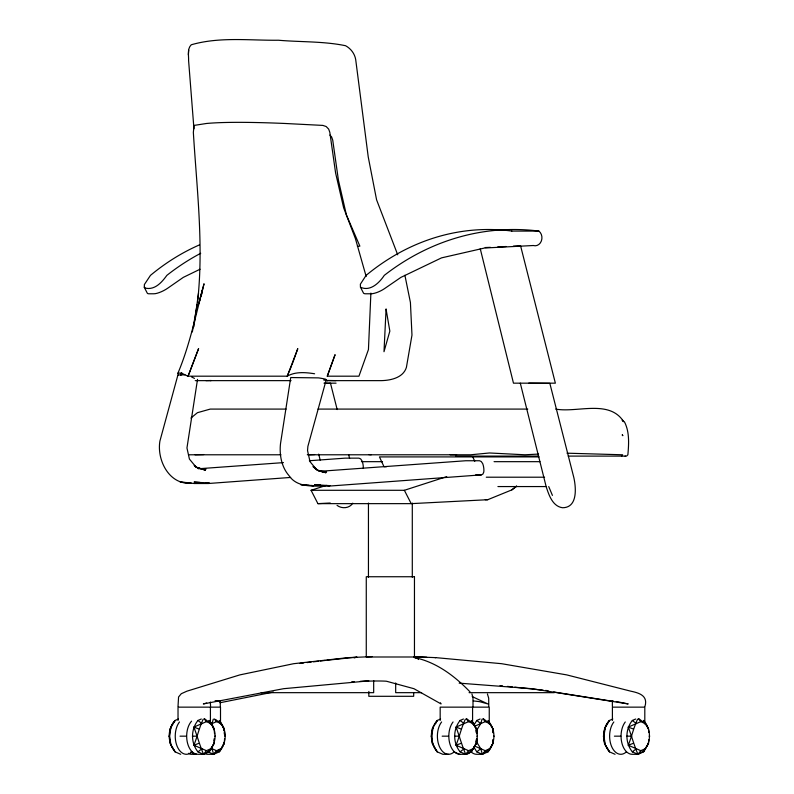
<?xml version="1.0" encoding="UTF-8"?>
<svg xmlns="http://www.w3.org/2000/svg" width="794" height="794" viewBox="0 0 794 794"><rect width="100%" height="100%" fill="white"/><g stroke="black" fill="none" stroke-linecap="round" stroke-linejoin="round"><path stroke-width="1.19" d="M644.946 706.452C648.331 695.524 638.862 692.874 630.744 691.167L566.708 674.89L501.61 663.695L435.827 657.64L413.843 656.777M413.704 692.666L413.674 696.298L368.813 696.298L368.863 691.445M178.015 706.452L178.571 696.973L181.29 693.708L186.947 691.167L239.867 674.89L293.671 663.695L348.03 657.64L372.207 656.628M200.048 269.235L183.325 277.364L167.643 288.252A10.888 2.928 -26.6 0 1 153.927 293.78L149.044 293.78A10.908 2.938 -26.6 0 1 147.257 293.105L144.28 287.299L144.399 284.5L150.463 275.369A273.464 219.055 90 0 1 199.354 244.949M370.887 293.085L368.446 349.549L358.938 376.187L327.277 376.187L335.008 354.858L327.277 376.187M397.715 254.805L376.584 199.81L368.227 156.894L355.682 59.481C354.65 53.595 350.799 48.563 345.579 45.724C323.634 41.179 300.787 42.161 278.496 40.236C249.505 40.563 219.472 36.593 191.225 44.792C187.086 48.841 188.803 55.431 188.595 60.592L193.944 128.807M197.547 302.008C203.879 245.574 196.783 188.773 193.349 132.38L194.064 125.412L206.509 123.477A285.443 20.833 6.2 0 1 285.016 123.477L322.87 125.412L326.185 126.534L328.686 129.124L329.828 132.38L335.594 172.933L343.633 207.78L355.404 238.607L366.173 276.501M188.367 54.935L188.684 50.29M180.685 754.3L175.107 751.868L170.095 743.422C168.864 735.343 169.142 726.748 175.107 720.456L178.452 719.007M191.562 721.16A18.133 11.166 -90 0 0 187.166 741.497A18.133 11.166 -90 0 0 197.835 754.3L203.552 754.3L209.13 751.868L214.142 743.422L214.529 738.579M205.606 753.913A18.133 11.166 -90 0 0 207.909 754.3L213.626 754.3L219.213 751.868L224.216 743.422L224.603 738.579M440.601 719.007L437.256 720.456C429.048 729.497 429.733 742.797 437.256 751.868C431.886 745.109 430.1 735.145 433.167 727.096L431.668 736.167L432.244 743.422L437.256 751.868L442.834 754.3L448.55 754.3M453.93 751.868L459.518 754.3L465.701 754.3L471.279 751.868L476.291 743.422L476.579 739.79M471.08 751.868A18.133 11.166 -90 0 0 476.668 754.3L482.375 754.3L487.963 751.868L492.975 743.422L493.263 739.79M615.062 754.3L609.484 751.868L604.472 743.422C603.251 735.343 603.519 726.748 609.484 720.456L612.829 719.007M625.275 721.964A18.133 11.166 -90 0 0 621.672 742.142A18.133 11.166 -90 0 0 632.213 754.3L637.929 754.3L643.507 751.868L648.519 743.422L648.807 739.79M193.845 326.781L198.55 293.046M197.527 379.383L186.957 447.975L189.419 459.071L196.158 467.19L205.348 470.167L196.158 467.19L194.371 465.681M171.018 727.096L169.519 736.167L171.018 745.229L175.107 751.868C167.574 742.797 166.899 729.497 175.107 720.456L170.095 728.912M214.529 733.745L214.142 728.912L209.13 720.456C218.489 730.49 216.941 748.494 203.552 754.3L197.964 751.868C190.729 743.045 190.729 729.289 197.964 720.456L201.319 719.007M214.142 743.422L209.13 751.868L210.876 748.732L206.41 750.677L193.885 745.229C197.398 736.445 199.244 727.612 203.224 719.146M213.963 740.703L214.34 738.43M223.293 745.229L223.67 742.966M224.216 743.422L219.213 751.868C226.727 743.363 227.382 730.053 219.789 721.409M471.864 721.409C480.817 731.343 478.574 748.732 465.701 754.3L460.123 751.868C452.878 743.045 452.878 729.289 460.123 720.456L463.468 719.007M476.291 743.422L471.279 751.868L473.026 748.732L468.559 750.677L456.034 745.229C459.547 736.445 461.393 727.612 465.383 719.146M476.708 733.745L477.502 728.912L480.767 723.602L482.057 719.146M475.934 741.834L476.301 739.561M492.608 741.834L492.985 739.561M492.975 743.422L487.963 751.868C495.476 743.363 496.141 730.053 488.548 721.409M605.395 727.096L603.897 736.167L605.395 745.229L609.484 751.868C601.961 742.797 601.276 729.497 609.484 720.456L604.472 728.912M648.807 732.534L648.519 728.912L643.507 720.456C652.866 730.49 651.328 748.494 637.929 754.3L632.352 751.868C625.106 743.045 625.106 729.289 632.352 720.456L635.696 719.007M648.519 743.422L643.507 751.868L645.254 748.732L640.788 750.677L628.262 745.229C631.776 736.445 633.622 727.612 637.612 719.146M201.636 294.524L202.004 292.43M192.347 331.932L197.21 304.32M202.182 291.388L204.028 283.766C196.019 313.769 190.034 344.477 177.925 373.21L177.886 373.587M184.913 374.837L177.925 374.957L159.912 441.057C156.676 460.004 169.211 485.164 191.096 483.119M326.294 379.552L307.883 446.397L307.546 450.575L310.017 461.671L316.746 469.8L325.947 472.767L318.354 470.743L313.134 466.624M209.636 721.716L212.018 723.602L213.308 719.146M292.073 364.575L297.79 348.655L287.229 376.187L187.86 376.187L181.32 373.031L177.945 373.14M180.824 375.056L181.677 372.803M180.814 375.145L181.627 373.071M291.666 365.647L287.229 376.187C295.487 371.453 305.551 372.356 314.603 373.766M219.888 701.906L220.256 701.142A16.059 1.925 -8.9 0 0 215.095 700.705M435.509 723.602L437.256 720.456L432.244 728.912M473.879 725.2L476.797 720.456L480.142 719.007M621.662 456.103L622.665 454.783L567.005 453.185M206.41 750.677L203.552 754.3C199.711 745.338 197.349 736.316 193.885 727.096L206.41 721.657L210.876 723.602L204.465 718.729M216.484 750.677L213.626 754.3L208.048 751.868L212.018 748.732L216.484 750.677L220.95 748.732L213.626 754.3L212.018 748.732M468.559 750.677L465.701 754.3C461.86 745.338 459.498 736.316 456.034 727.096L468.559 721.657L473.026 723.602L476.291 728.912L476.579 732.534M476.708 738.579L477.502 743.422L480.767 748.732L482.375 754.3L489.7 748.732L485.233 750.677L482.375 754.3L476.797 751.868L473.879 747.134M640.788 750.677L637.929 754.3C634.088 745.338 631.726 736.316 628.262 727.096L640.788 721.657L645.254 723.602L638.842 718.729M352.764 503.178C349.499 508.497 341.787 508.994 337.043 505.371M190.907 418.061L197.428 412.691L210.241 409.089L286.118 409.089M326.364 485.352L311.069 490.295L317.908 503.644L411.203 503.644L487.724 499.714L511.822 489.898L516.557 486.067M197.964 751.868L201.944 748.732M460.123 751.868L464.093 748.732M476.797 751.868L480.767 748.732L485.233 750.677M632.352 751.868L636.322 748.732M511.822 489.898L516.705 486.256M325.738 379.224L323.803 378.788A11.612 0.983 7.3 0 0 318.483 377.884L290.723 377.557L280.51 443.657C279.28 454.615 281.473 467.041 288.907 475.507C297.72 488.657 315.129 485.68 328.766 486.117L481.372 474.872L482.891 474.097L483.804 471.993A10.868 6.005 79.2 0 0 482.712 463.627L481.243 461.522L479.526 460.748L465.731 460.748L320.22 471.279M212.018 723.602L216.484 721.657L220.95 723.602L224.216 728.912L224.692 734.956M474.723 726.222L485.233 721.657L489.7 723.602L492.975 728.912L493.263 732.534M193.885 745.229L198.669 743.422M456.034 745.229L460.828 743.422M475.586 744.147L477.502 743.422M628.262 745.229L633.056 743.422M311.069 490.295L404.364 490.295L446.714 476.608M354.134 657.948L356.933 657.095L327.049 660.231M206.708 703.008L203.333 703.931L283.587 688.696L364.595 681.262A14.5 0.605 -0.9 0 1 386.559 681.262L413.932 688.696L441.057 703.931L440.432 702.819M220.067 702.73L273.374 692.08M210.549 380.634L211.194 380.515L205.954 380.634M299.924 663.417L303.685 662.97M307.089 662.573L311.069 662.107M313.521 661.819L318.444 661.243M320.28 661.025L325.093 660.459M290.634 477.442L208.177 483.516L194.381 483.516L180.258 482.087L190.768 482.891M198.391 468.768L283.478 462.614M309.372 460.738L345.142 458.148L358.928 458.148L360.655 458.922L362.114 461.026A10.868 6.005 79.2 0 1 363.285 468.46M520.001 245.763L513.371 246.13M351.752 681.798L354.184 681.659M360.278 681.312L368.803 680.825M497.659 246.964L506.125 246.517M357.399 246.279L359.871 246.15L346.392 214.916L338.442 180.317L332.726 140.101L331.584 136.846L329.907 135.109M538.58 454.069L524.983 454.783L489.441 452.977L470.683 454.783L307.298 454.783M317.908 503.644L330.244 503.009M490.414 247.341L485.233 247.539M309.729 454.783L314.632 454.565M195.056 454.783L203.651 454.575M329.679 383.363L330.512 383.363L337.182 409.565M511.564 231.084L538.58 231.084M195.245 380.634L291.07 380.634M327.128 380.634L381.338 380.634C390.856 380.415 403.223 377.746 406.409 367.374L411.977 335.088L410.419 302.494L404.9 275.27M323.992 383.165L336.061 383.165M317.997 409.089L527.782 409.089M555.711 409.089C577.079 413.039 609.306 399.094 623.637 421.624L622.168 420.264L624.57 422.09C629.652 432.144 628.808 443.985 627.885 454.783L626.555 456.103L625.096 456.103M188.992 454.783L280.967 454.783M450.119 454.783L456.59 454.783L455.667 456.103L538.6 456.103M568.216 456.103L625.364 456.103M539.027 456.907L379.453 456.907L384.008 466.723L386.47 466.723M361.449 461.671L382.539 461.671M494.057 461.671L539.95 461.671M202.569 469.214L206.013 469.214L197.756 468.142L194.282 465.403M322.017 471.815L326.612 471.815L318.354 470.743M475.626 474.872L481.372 474.872M486.285 477.204L544.585 477.204M497.917 486.563L546.292 486.563M485.273 499.714L487.724 499.714M435.003 657.64L435.827 657.64M261.137 692.666L373.676 692.666L373.676 680.547M421.584 692.666L395.68 692.666L395.68 682.969M469.085 692.666L554.331 692.666M168.894 736.167L169.519 736.167M180.02 736.167L186.451 736.167M192.386 736.167L197.478 736.167M214.717 736.167L215.343 736.167M224.791 736.167L225.417 736.167M431.043 736.167L431.668 736.167M442.169 736.167L448.6 736.167M454.535 736.167L459.627 736.167M476.866 736.167L477.492 736.167M493.54 736.167L494.166 736.167M603.271 736.167L603.897 736.167M614.397 736.167L620.829 736.167M626.764 736.167L631.855 736.167M649.095 736.167L649.72 736.167M528.764 383.165L549.845 383.363L573.804 477.452C576.097 487.695 577.843 507.723 562.539 507.743C552.465 506.324 548.862 494.89 546.143 486.583L520.298 383.165M324.607 383.294L330.512 383.363M326.741 380.435L335.872 380.634M413.793 656.767L426.696 657.243M320.538 485.074L314.642 484.697L329.976 485.68L327.614 485.521M199.949 482.474L194.054 482.087L209.378 483.08L205.835 482.851M309.025 485.323L300.857 484.697L313.699 485.68L311.357 485.501M459.16 683.138L531.811 688.696L628.183 703.931L616.263 701.519M368.714 454.575L371.185 454.783M500.041 685.599L502.503 685.857M507.426 686.383L512.358 686.899M514.82 687.167L543.126 690.165M545.587 690.433L548.049 690.691M473.293 700.913L479.516 701.638L487.863 703.931L472.202 696.576M553.726 691.981L612.253 701.231M613.157 700.864L612.353 700.675L612.382 706.452M628.262 727.096L633.056 728.912M475.586 728.187L477.502 728.912M456.034 727.096L460.828 728.912M193.885 727.096L198.669 728.912M474.723 746.112L480.767 748.732M188.525 753.327L190.758 754.3L196.475 754.3A18.133 11.166 90 0 1 190.897 751.868M511.832 231.064A271.836 219.928 -90 0 0 366.094 275.379L360.377 284.173L360.456 287.2C370.153 291.855 379.284 282.902 384.276 275.369A273.464 233.833 -90 0 1 538.858 231.074M144.28 287.299L146.245 288.311C155.396 289.79 162.045 281.999 166.859 275.369A271.836 230.538 90 0 1 200.713 253.296M177.925 374.957L178.471 375.274M483.298 718.729L489.7 723.602L487.963 720.456M466.614 718.729L473.026 723.602L471.279 720.456M215.462 719.424L220.95 723.602L219.213 720.456M632.352 720.456L636.322 723.602M476.797 720.456L480.767 723.602M460.123 720.456L464.093 723.602M197.964 720.456L201.944 723.602M313.183 466.773L316.746 469.8M470.078 691.941C454.932 676.21 436.492 662.176 414.716 657.64L417.465 658.444L417.118 658.087L418.458 659.496M638.644 718.937L640.788 721.657M483.089 718.937L485.233 721.657M466.415 718.937L468.559 721.657M214.34 718.937L216.484 721.657M204.266 718.937L206.41 721.657M643.507 720.456L648.519 728.912M488.588 721.518L492.975 728.912M471.914 721.518L476.291 728.912M219.839 721.518L224.216 728.912M209.13 720.456L214.142 728.912M360.456 287.2L363.463 293.036A10.888 3.245 -25.5 0 0 365.637 293.78L371.046 293.78A10.908 3.255 -25.5 0 0 384.504 288.639L400.93 277.364L441.533 257.871L484.628 248.006L533.31 245.515A8.019 6.858 -90 0 0 541.339 241.048A8.019 6.858 -90 0 0 538.868 231.064M404.364 490.295L411.203 503.644M472.748 456.907L474.772 461.264M548.723 486.583L552.426 495.406M487.417 693.966L488.687 698.134L488.776 706.452M471.924 693.966L472.996 697.797L473.006 706.452M348.705 454.823L349.618 458.396M520.546 245.674L555.363 383.165L513.47 383.165L480.251 248.721M318.692 454.118L320.19 460.133M492.608 730.5L492.985 732.763M475.934 730.5L476.301 732.763M223.293 727.096L223.858 730.5M224.236 732.763L224.603 735.036M213.219 727.096L213.596 729.368M210.36 702.025L210.569 706.452M220.256 701.142L220.315 706.452M644.807 724.078L644.807 707.146L612.402 707.146L612.402 720.446M489.253 724.078L489.253 707.146L440.174 707.146L440.174 720.446M472.579 707.146L472.579 724.078M412.294 503.059L412.294 577.258M368.446 503.059L368.446 577.258M220.504 724.078L220.504 707.146L178.025 707.146L178.025 720.446M210.42 707.146L210.42 724.078M191.989 751.868A18.133 11.166 90 0 1 177.171 746.36A18.133 11.166 90 0 1 179.464 721.964M454.138 751.868A18.133 11.166 90 0 1 439.32 746.36A18.133 11.166 90 0 1 441.613 721.964M459.984 754.3A18.133 11.166 -90 0 1 449.444 742.142A18.133 11.166 -90 0 1 453.046 721.964M470.812 751.868A18.133 11.166 90 0 1 465.234 754.3M626.367 751.868A18.133 11.166 90 0 1 611.549 746.36A18.133 11.166 90 0 1 613.841 721.964M323.664 379.959A42.995 1.846 11.8 0 1 327.505 380.753M194.461 378.401A43.471 5.35 21.4 0 1 191.523 376.892M386.073 309.144L383.998 351.712L389.844 331.118L386.073 309.144M200.584 296.579L198.808 303.834L202.5 289.731L200.584 296.579M198.569 348.655L188.079 376.187L198.569 348.655M414.458 576.742L366.272 576.742L366.272 656.995L414.458 656.995L414.458 576.742M622.565 435.261L622.198 434.804L622.804 435.698L622.565 435.261"/></g></svg>
